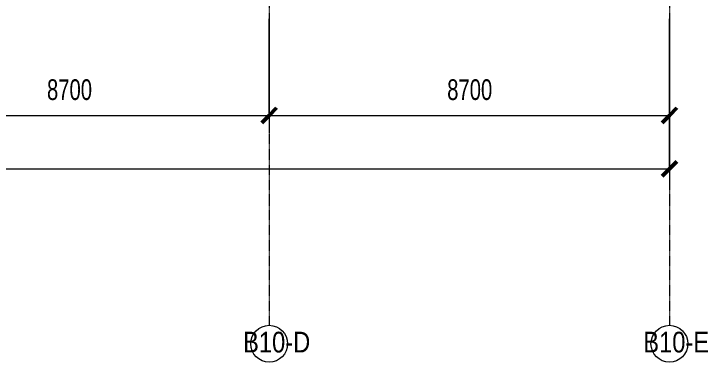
# Model space of a CAD drawing. Header units: millimetres. Extents: x 147592 to 200208, y -27981 to 8299.
# Drawn here: x 177150 to 192242, y -27981 to -20407 of the extents above; entities that cross this region are included whole.
import ezdxf

# ---------------------------------------------------------------- set-up
doc = ezdxf.new("R2010")
doc.units = ezdxf.units.MM
doc.linetypes.add('轴网线', pattern=[22.24, 12.7, -3.18, 3.18, -3.18])
for name, color, linetype, lineweight in [('A-____-____-DIMS', 7, 'Continuous', 5), ('A-____-____-DIMS-100', 7, 'Continuous', 5), ('S-GRID-____-IDEN', 7, 'Continuous', 5), ('S-GRID-____-OTLN', 7, 'Continuous', 5)]:
    doc.layers.add(name, color=color, linetype=linetype, lineweight=lineweight)
doc.styles.add('Arial', font='arial.ttf', dxfattribs={"width": 0.7, "height": 450})
doc.styles.add('TJ_FangSong_Narrow', font='', dxfattribs={"height": 450})
doc.styles.get('TJ_FangSong_Narrow').set_extended_font_data('TJ_FangSong_Narrow')
doc.dimstyles.new('对角线-3_2_450_固定', dxfattribs={"dimscale": 304.8, "dimtxt": 459.11673, "dimasz": 1.049869, "dimexe": 1.246719, "dimexo": 0.0625, "dimgap": 0.656168, "dimtad": 1, "dimdec": 0, "dimzin": 0, "dimdsep": 46, "dimtxsty": 'Arial', "dimblk1": 'OBLIQUE', "dimblk2": 'OBLIQUE', "dimsah": 1, "dimcen": 0.09, "dimazin": 0, "dimtfac": 1, "dimtdec": 4, "dimtix": 1, "dimtmove": 0, "dimatfit": 3, "dimfxl": 6.889764, "dimfxlon": 1, "dimtvp": 1, "dimtolj": 1, "dimtzin": 0, "dimarcsym": 2})

# ---------------------------------------------------------------- blocks, each defined once
blk = doc.blocks.new('轴网 - R4_0-512320-三层给排水_消防平面图')
at = {"layer": 'S-GRID-____-IDEN', "color": 251, "true_color": 0x515151}
blk.add_circle((0, 0), 4, dxfattribs=at)
blk = doc.blocks.new('YXQH_AR_B9-20_rvt-1-三层给排水_消防平面图')
at = {"layer": 'S-GRID-____-OTLN', "color": 173, "linetype": '轴网线', "true_color": 0x5151ff}
for p, q in [((182700, 7499), (182700, -27181)), ((191400, 7499), (191400, -27181))]:
    blk.add_line(p, q, dxfattribs=at)
at = {"color": 173, "lineweight": 5, "true_color": 0x5151ff, "xscale": 99.99999999999993, "yscale": 99.99999999999993, "zscale": 99.99999999999993, "rotation": 180}
for p in [(182700, -27581), (191400, -27581)]:
    blk.add_blockref('轴网 - R4_0-512320-三层给排水_消防平面图', p, dxfattribs=at)
at = {"layer": 'S-GRID-____-IDEN', "color": 251, "true_color": 0x515151, "char_height": 450, "width": 1370.89, "attachment_point": 1, "style": 'TJ_FangSong_Narrow'}
for s, insert in [('B10-D', (182132, -27321)), ('B10-E', (190832, -27321))]:
    blk.add_mtext(s, dxfattribs=dict(at, insert=insert))
blk = doc.blocks.new('DIMBLOCK1-三层给排水_消防平面图')
at = {"layer": 'A-____-____-DIMS-100', "color": 250, "true_color": 0x444444}
for p, q in [((156600, -21679), (156600, -24159)), ((156600, -23779), (156600, -21679)), ((191400, -21679), (191400, -24159)), ((191400, -23779), (191400, -21679)), ((156600, -23779), (191400, -23779))]:
    blk.add_line(p, q, dxfattribs=at)
at = {"layer": 'A-____-____-DIMS-100', "color": 250, "lineweight": 50, "true_color": 0x444444}
for p, q in [((156600, -23779), (156760, -23619)), ((191400, -23779), (191560, -23619)), ((156600, -23779), (156440, -23939)), ((191400, -23779), (191240, -23939))]:
    blk.add_line(p, q, dxfattribs=at)
at = {"layer": 'A-____-____-DIMS-100', "color": 0, "insert": (173400, -22995), "char_height": 450, "width": 1440.92, "attachment_point": 1, "line_spacing_factor": 0.941778, "style": 'Arial'}
blk.add_mtext('34800', dxfattribs=at)
blk = doc.blocks.new('_Oblique')
at = {"color": 0, "linetype": 'ByBlock', "lineweight": -2}
blk.add_line((-0.5, -0.5), (0.5, 0.5), dxfattribs=at)
blk = doc.blocks.new('DIMBLOCK9-三层给排水_消防平面图')
at = {"layer": 'A-____-____-DIMS-100', "color": 250, "true_color": 0x444444}
for p, q in [((174000, -20514), (174000, -22994)), ((174000, -22614), (174000, -20514)), ((182700, -20514), (182700, -22994)), ((182700, -22614), (182700, -20514)), ((174000, -22614), (182700, -22614))]:
    blk.add_line(p, q, dxfattribs=at)
at = {"layer": 'A-____-____-DIMS-100', "color": 250, "lineweight": 50, "true_color": 0x444444}
for p, q in [((174000, -22614), (174160, -22454)), ((182700, -22614), (182860, -22454)), ((174000, -22614), (173840, -22774)), ((182700, -22614), (182540, -22774))]:
    blk.add_line(p, q, dxfattribs=at)
at = {"layer": 'A-____-____-DIMS-100', "color": 0, "insert": (177870, -21830), "char_height": 450, "width": 1152.74, "attachment_point": 1, "line_spacing_factor": 0.941778, "style": 'Arial'}
blk.add_mtext('8700', dxfattribs=at)
blk = doc.blocks.new('DIMBLOCK10-三层给排水_消防平面图')
at = {"layer": 'A-____-____-DIMS-100', "color": 250, "true_color": 0x444444}
for p, q in [((182700, -20514), (182700, -22994)), ((182700, -22614), (182700, -20514)), ((191400, -20514), (191400, -22994)), ((191400, -22614), (191400, -20514)), ((182700, -22614), (191400, -22614))]:
    blk.add_line(p, q, dxfattribs=at)
at = {"layer": 'A-____-____-DIMS-100', "color": 250, "lineweight": 50, "true_color": 0x444444}
for p, q in [((182700, -22614), (182860, -22454)), ((191400, -22614), (191560, -22454)), ((182700, -22614), (182540, -22774)), ((191400, -22614), (191240, -22774))]:
    blk.add_line(p, q, dxfattribs=at)
at = {"layer": 'A-____-____-DIMS-100', "color": 0, "insert": (186570, -21830), "char_height": 450, "width": 1152.74, "attachment_point": 1, "line_spacing_factor": 0.941778, "style": 'Arial'}
blk.add_mtext('8700', dxfattribs=at)

msp = doc.modelspace()

# ---------------------------------------------------------------- block references
at = {"lineweight": 5}
msp.add_blockref('YXQH_AR_B9-20_rvt-1-三层给排水_消防平面图', (0, 0), dxfattribs=at)

# ---------------------------------------------------------------- dimensions: what is measured, and where the dimension line sits
at = {"layer": 'A-____-____-DIMS', "color": 250, "true_color": 0x444444}
for base, p1, p2, override, picture, middle in [((182700, -22614.1), (174000, -20514.1), (182700, -20514.1), {"dimpost": '<>', "dimfxl": 8700}, 'DIMBLOCK9-三层给排水_消防平面图', (178350, -22184.3)), ((191400, -22614.1), (182700, -20514.1), (191400, -20514.1), {"dimpost": '<>', "dimfxl": 8700}, 'DIMBLOCK10-三层给排水_消防平面图', (187050, -22184.3)), ((191400, -23779.4), (156600, -21679.4), (191400, -21679.4), {"dimpost": '<>', "dimfxl": 34800}, 'DIMBLOCK1-三层给排水_消防平面图', (174000, -23349.5))]:
    dim = msp.add_linear_dim(base=base, p1=p1, p2=p2, dimstyle='对角线-3_2_450_固定', override=override, dxfattribs=at)
    dim.commit()
    dim.dimension.update_dxf_attribs({"geometry": picture, "text_midpoint": middle})

doc.saveas('drawing.dxf')
